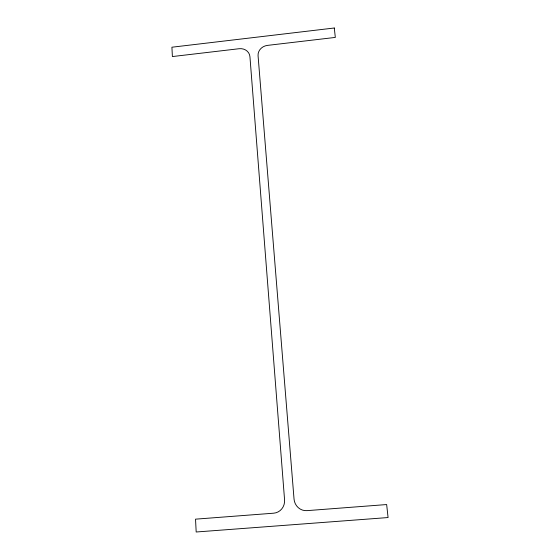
<?xml version="1.0" encoding="UTF-8"?>
<svg xmlns="http://www.w3.org/2000/svg" width="560" height="560" viewBox="0 0 560 560"><rect width="100%" height="100%" fill="white"/><g stroke="black" fill="none" stroke-linecap="round" stroke-linejoin="round"><path stroke-width="0.84" d="M334.285 28L171.92 47.215L172.389 56.56L239.099 48.72A10.248 9.17 -16.5 0 1 249.935 56.693L284.571 499.856A12.404 11.837 87.6 0 1 273.679 513.191L195.538 519.162L196.182 532L388.08 517.545L386.652 504.553L306.964 510.643A12.446 11.907 80.6 0 1 294.042 499.121L258.069 55.741A10.283 9.205 -14.1 0 1 267.477 45.388L335.321 37.415L334.285 28"/></g></svg>
